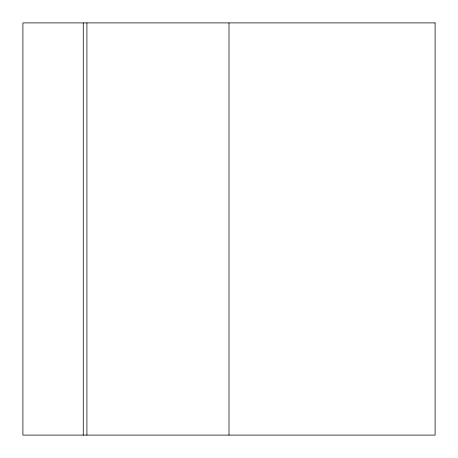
<?xml version="1.0" encoding="UTF-8"?>
<svg xmlns="http://www.w3.org/2000/svg" width="458" height="458" viewBox="0 0 458 458"><rect width="100%" height="100%" fill="white"/><g stroke="black" fill="none" stroke-linecap="round" stroke-linejoin="round"><path stroke-width="0.69" d="M229 22.9L229 435.1M86.911 22.9L86.911 435.1M83.264 22.9L83.264 435.1M435.1 22.9L22.9 22.9L22.9 435.1L435.1 435.1L435.1 22.9"/></g></svg>
